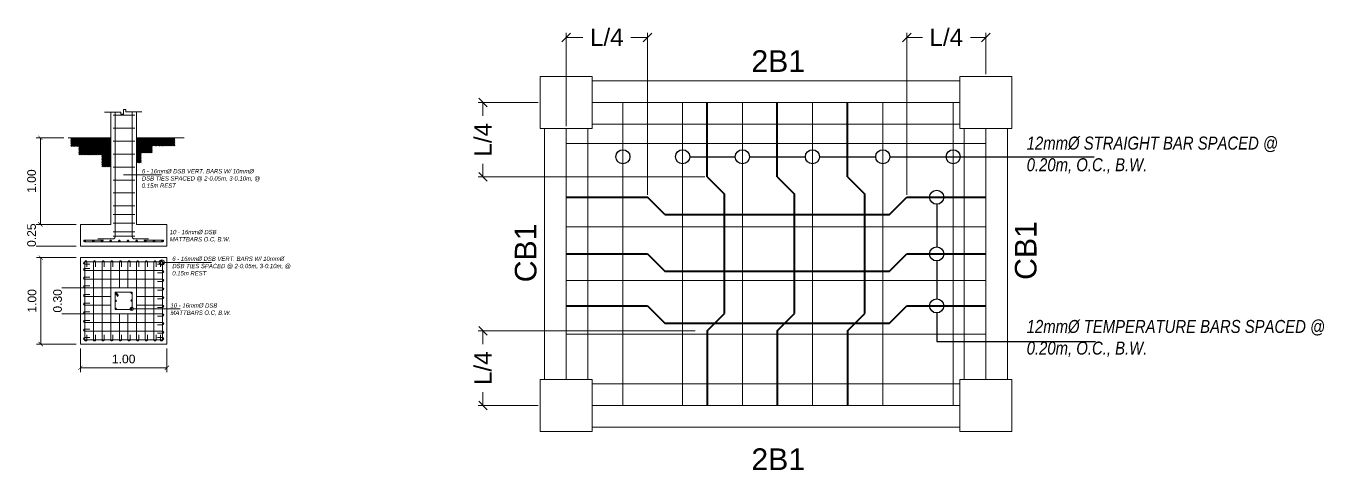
# Model space of a CAD drawing. Header units: metres. Extents: x -460 to 31334, y -1777 to 24987.
# Drawn here: x 102.58 to 117.58, y -791.31 to -786.18 of the extents above; entities that cross this region are included whole.
import ezdxf

# ---------------------------------------------------------------- set-up
doc = ezdxf.new("R2010")
doc.units = ezdxf.units.M
doc.header["$MEASUREMENT"] = 0
doc.layers.get('Defpoints').update_dxf_attribs({"color": 2})
for name, color, linetype in [('01 FURNITURE', 8, 'Continuous'), ('Anno_Flr. Level', 1, 'Continuous'), ('DIMENSION', 8, 'Continuous')]:
    doc.layers.add(name, color=color, linetype=linetype)
for name, color, linetype, lineweight in [('16MM', 20, 'Continuous', 9), ('Layer3', 173, 'Continuous', 30), ('Layer4', 150, 'Continuous', 40), ('s.roofbeam', 95, 'Continuous', 20)]:
    doc.layers.add(name, color=color, linetype=linetype, lineweight=lineweight)
doc.styles.get("Standard").update_dxf_attribs({"font": 'arial.ttf'})
doc.dimstyles.new('BEBE', dxfattribs={"dimtxt": 0.2, "dimasz": 0.1, "dimexe": 0.0535, "dimexo": 0.026, "dimgap": 0.1, "dimtad": 0, "dimzin": 0, "dimdsep": 46, "dimtxsty": 'Standard', "dimblk": 'OBLIQUE', "dimcen": 0.05, "dimclrd": 74, "dimclre": 30, "dimclrt": 1, "dimadec": 0, "dimazin": 0, "dimtfac": 1, "dimtofl": 0, "dimtmove": 0, "dimatfit": 3, "dimldrblk": 'OBLIQUE', "dimfxl": 1, "dimtolj": 1, "dimtzin": 0, "dimlwd": 0, "dimlwe": 0, "dimarcsym": 0})
doc.dimstyles.new('truss', dxfattribs={"dimtxt": 0.1, "dimasz": 0.05, "dimexe": 0.05, "dimexo": 0.05, "dimgap": 0.05, "dimtad": 1, "dimzin": 0, "dimdsep": 46, "dimtxsty": 'Standard', "dimblk": 'ARCHTICK', "dimcen": 0.05, "dimclrd": 256, "dimclre": 256, "dimadec": 0, "dimazin": 0, "dimtfac": 1, "dimtix": 1, "dimtofl": 0, "dimtmove": 0, "dimatfit": 3, "dimldrblk": 'ARCHTICK', "dimfxl": 0.1, "dimtolj": 1, "dimtzin": 0, "dimlwd": 5, "dimlwe": 5, "dimarcsym": 0})

# ---------------------------------------------------------------- blocks, each defined once
blk = doc.blocks.new('*D298')
at = {"layer": '01 FURNITURE', "lineweight": 5, "transparency": 16777216}
for p, q in [((103.505, -789.206), (102.992, -789.206)), ((103.505, -789.506), (102.992, -789.506))]:
    blk.add_line(p, q, dxfattribs=at)
at = {"layer": 'Defpoints', "color": 0, "transparency": 16777216}
for p in [(103.555, -789.206), (103.042, -789.506), (103.555, -789.506)]:
    blk.add_point(p, dxfattribs=at)
at = {"layer": '01 FURNITURE', "color": 0, "lineweight": 5, "transparency": 16777216, "insert": (102.941, -789.356), "char_height": 0.1, "attachment_point": 5, "rotation": 90}
blk.add_mtext('\\A1;0.30', dxfattribs=at)
blk = doc.blocks.new('_ArchTick')
at = {"color": 0, "linetype": 'ByBlock', "const_width": 0.15}
blk.add_lwpolyline([(-0.5, -0.5), (0.5, 0.5)], dxfattribs=at)
blk = doc.blocks.new('*D310')
at = {"layer": '01 FURNITURE', "lineweight": 5, "transparency": 16777216}
for p, q in [((103.155, -788.856), (102.697, -788.856)), ((102.747, -788.856), (102.747, -789.856)), ((103.155, -789.856), (102.697, -789.856))]:
    blk.add_line(p, q, dxfattribs=at)
at = {"layer": 'Defpoints', "color": 0, "transparency": 16777216}
for p in [(103.205, -788.856), (102.747, -789.856), (103.205, -789.856)]:
    blk.add_point(p, dxfattribs=at)
at = {"layer": '01 FURNITURE', "lineweight": 5, "transparency": 16777216, "xscale": 0.05, "yscale": 0.05, "zscale": 0.05}
for p, rotation in [((102.747, -788.856), 90), ((102.747, -789.856), 270)]:
    blk.add_blockref('_ArchTick', p, dxfattribs=dict(at, rotation=rotation))
at = {"layer": '01 FURNITURE', "color": 0, "lineweight": 5, "transparency": 16777216, "insert": (102.646, -789.356), "char_height": 0.1, "attachment_point": 5, "rotation": 90}
blk.add_mtext('\\A1;1.00', dxfattribs=at)
blk = doc.blocks.new('*D299')
at = {"layer": '01 FURNITURE', "lineweight": 5, "transparency": 16777216}
for p, q in [((103.205, -789.906), (103.205, -790.179)), ((104.205, -789.906), (104.205, -790.179)), ((103.205, -790.129), (104.205, -790.129))]:
    blk.add_line(p, q, dxfattribs=at)
at = {"layer": 'Defpoints', "color": 0, "transparency": 16777216}
for p in [(103.205, -789.856), (104.205, -789.856), (104.205, -790.129)]:
    blk.add_point(p, dxfattribs=at)
at = {"layer": '01 FURNITURE', "lineweight": 5, "transparency": 16777216, "xscale": 0.05, "yscale": 0.05, "zscale": 0.05, "rotation": 180}
blk.add_blockref('_ArchTick', (103.205, -790.129), dxfattribs=at)
at = {"layer": '01 FURNITURE', "lineweight": 5, "transparency": 16777216, "xscale": 0.05, "yscale": 0.05, "zscale": 0.05}
blk.add_blockref('_ArchTick', (104.205, -790.129), dxfattribs=at)
at = {"layer": '01 FURNITURE', "color": 0, "transparency": 16777216, "insert": (103.705, -790.028), "char_height": 0.1, "attachment_point": 5}
blk.add_mtext('\\A1;1.00', dxfattribs=at)
blk = doc.blocks.new('*D311')
at = {"layer": '01 FURNITURE', "lineweight": 5, "transparency": 16777216}
for p, q in [((103.155, -788.472), (102.692, -788.472)), ((103.155, -788.722), (102.692, -788.722))]:
    blk.add_line(p, q, dxfattribs=at)
at = {"layer": 'Defpoints', "color": 0, "transparency": 16777216}
for p in [(103.205, -788.472), (102.742, -788.722), (103.205, -788.722)]:
    blk.add_point(p, dxfattribs=at)
at = {"layer": '01 FURNITURE', "color": 0, "lineweight": 5, "transparency": 16777216, "insert": (102.641, -788.597), "char_height": 0.1, "attachment_point": 5, "rotation": 90}
blk.add_mtext('\\A1;0.25', dxfattribs=at)
blk = doc.blocks.new('*D312')
at = {"layer": '01 FURNITURE', "lineweight": 5, "transparency": 16777216}
for p, q in [((103.015, -787.472), (102.692, -787.472)), ((102.742, -787.472), (102.742, -788.472)), ((103.155, -788.472), (102.692, -788.472))]:
    blk.add_line(p, q, dxfattribs=at)
at = {"layer": 'Defpoints', "color": 0, "transparency": 16777216}
for p in [(103.065, -787.472), (102.742, -788.472), (103.205, -788.472)]:
    blk.add_point(p, dxfattribs=at)
at = {"layer": '01 FURNITURE', "lineweight": 5, "transparency": 16777216, "xscale": 0.05, "yscale": 0.05, "zscale": 0.05}
for p, rotation in [((102.742, -787.472), 90), ((102.742, -788.472), 270)]:
    blk.add_blockref('_ArchTick', p, dxfattribs=dict(at, rotation=rotation))
at = {"layer": '01 FURNITURE', "color": 0, "lineweight": 5, "transparency": 16777216, "insert": (102.641, -787.972), "char_height": 0.1, "attachment_point": 5, "rotation": 90}
blk.add_mtext('\\A1;1.00', dxfattribs=at)
blk = doc.blocks.new('_Oblique')
at = {"color": 0, "linetype": 'ByBlock', "lineweight": -2}
blk.add_line((-0.5, -0.5), (0.5, 0.5), dxfattribs=at)
blk = doc.blocks.new('*D313')
at = {"layer": 'Defpoints', "color": 0, "lineweight": 9, "transparency": 16777216}
for p in [(107.858, -787.064), (108.521, -787.064), (110.448, -787.924)]:
    blk.add_point(p, dxfattribs=at)
at = {"layer": 'DIMENSION', "color": 30, "lineweight": 0, "transparency": 16777216}
for p, q in [((108.495, -787.064), (107.804, -787.064)), ((110.422, -787.924), (107.804, -787.924))]:
    blk.add_line(p, q, dxfattribs=at)
at = {"layer": 'DIMENSION', "color": 74, "lineweight": 0, "transparency": 16777216}
for p, q in [((107.858, -787.064), (107.858, -787.217)), ((107.858, -787.924), (107.858, -787.771))]:
    blk.add_line(p, q, dxfattribs=at)
at = {"layer": 'DIMENSION', "color": 74, "lineweight": 0, "transparency": 16777216, "xscale": 0.1, "yscale": 0.1, "zscale": 0.1}
for p, rotation in [((107.858, -787.064), 90), ((107.858, -787.924), 270)]:
    blk.add_blockref('_Oblique', p, dxfattribs=dict(at, rotation=rotation))
at = {"layer": 'DIMENSION', "color": 1, "transparency": 16777216, "insert": (107.858, -787.494), "char_height": 0.2, "attachment_point": 5, "rotation": 90}
blk.add_mtext('\\A1;L/4', dxfattribs=at)
blk = doc.blocks.new('*D300')
at = {"layer": 'Defpoints', "color": 0, "lineweight": 9, "transparency": 16777216}
for p in [(110.336, -789.704), (107.858, -790.564), (108.521, -790.564)]:
    blk.add_point(p, dxfattribs=at)
at = {"layer": 'DIMENSION', "color": 30, "lineweight": 0, "transparency": 16777216}
for p, q in [((110.31, -789.704), (107.804, -789.704)), ((108.495, -790.564), (107.804, -790.564))]:
    blk.add_line(p, q, dxfattribs=at)
at = {"layer": 'DIMENSION', "color": 74, "lineweight": 0, "transparency": 16777216}
for p, q in [((107.858, -789.704), (107.858, -789.857)), ((107.858, -790.564), (107.858, -790.411))]:
    blk.add_line(p, q, dxfattribs=at)
at = {"layer": 'DIMENSION', "color": 74, "lineweight": 0, "transparency": 16777216, "xscale": 0.1, "yscale": 0.1, "zscale": 0.1}
for p, rotation in [((107.858, -789.704), 90), ((107.858, -790.564), 270)]:
    blk.add_blockref('_Oblique', p, dxfattribs=dict(at, rotation=rotation))
at = {"layer": 'DIMENSION', "color": 1, "transparency": 16777216, "insert": (107.858, -790.134), "char_height": 0.2, "attachment_point": 5, "rotation": 90}
blk.add_mtext('\\A1;L/4', dxfattribs=at)
blk = doc.blocks.new('*D314')
at = {"layer": 'Defpoints', "color": 0, "lineweight": 9, "transparency": 16777216}
for p in [(109.758, -786.311), (108.821, -787.364), (109.758, -788.158)]:
    blk.add_point(p, dxfattribs=at)
at = {"layer": 'DIMENSION', "color": 30, "lineweight": 0, "transparency": 16777216}
for p, q in [((108.821, -787.338), (108.821, -786.257)), ((109.758, -788.132), (109.758, -786.257))]:
    blk.add_line(p, q, dxfattribs=at)
at = {"layer": 'DIMENSION', "color": 74, "lineweight": 0, "transparency": 16777216}
for p, q in [((108.821, -786.311), (109.012, -786.311)), ((109.758, -786.311), (109.566, -786.311))]:
    blk.add_line(p, q, dxfattribs=at)
at = {"layer": 'DIMENSION', "color": 74, "lineweight": 0, "transparency": 16777216, "xscale": 0.1, "yscale": 0.1, "zscale": 0.1, "rotation": 180}
blk.add_blockref('_Oblique', (108.821, -786.311), dxfattribs=at)
at = {"layer": 'DIMENSION', "color": 74, "lineweight": 0, "transparency": 16777216, "xscale": 0.1, "yscale": 0.1, "zscale": 0.1}
blk.add_blockref('_Oblique', (109.758, -786.311), dxfattribs=at)
at = {"layer": 'DIMENSION', "color": 1, "transparency": 16777216, "insert": (109.289, -786.311), "char_height": 0.2, "attachment_point": 5}
blk.add_mtext('\\A1;L/4', dxfattribs=at)
blk = doc.blocks.new('*D315')
at = {"layer": 'Defpoints', "color": 0, "lineweight": 9, "transparency": 16777216}
for p in [(113.669, -786.311), (113.669, -786.764), (112.758, -788.158)]:
    blk.add_point(p, dxfattribs=at)
at = {"layer": 'DIMENSION', "color": 30, "lineweight": 0, "transparency": 16777216}
for p, q in [((112.758, -788.132), (112.758, -786.257)), ((113.669, -786.738), (113.669, -786.257))]:
    blk.add_line(p, q, dxfattribs=at)
at = {"layer": 'DIMENSION', "color": 74, "lineweight": 0, "transparency": 16777216}
for p, q in [((112.758, -786.311), (112.936, -786.311)), ((113.669, -786.311), (113.491, -786.311))]:
    blk.add_line(p, q, dxfattribs=at)
at = {"layer": 'DIMENSION', "color": 74, "lineweight": 0, "transparency": 16777216, "xscale": 0.1, "yscale": 0.1, "zscale": 0.1, "rotation": 180}
blk.add_blockref('_Oblique', (112.758, -786.311), dxfattribs=at)
at = {"layer": 'DIMENSION', "color": 74, "lineweight": 0, "transparency": 16777216, "xscale": 0.1, "yscale": 0.1, "zscale": 0.1}
blk.add_blockref('_Oblique', (113.669, -786.311), dxfattribs=at)
at = {"layer": 'DIMENSION', "color": 1, "transparency": 16777216, "insert": (113.213, -786.311), "char_height": 0.2, "attachment_point": 5}
blk.add_mtext('\\A1;L/4', dxfattribs=at)

msp = doc.modelspace()

# ---------------------------------------------------------------- hatches: boundary and pattern name
at = {"layer": '01 FURNITURE', "lineweight": 0, "transparency": 33554562}
h = msp.add_hatch(dxfattribs=at)
h.set_pattern_fill('EARTH', color=3, scale=0.1, angle=135)
h.set_pattern_definition([(135, (-1959.644256, -1819.47992), (-0.03535533906, 3e-18), [0.025, -0.025]), (135, (-1959.650885, -1819.48655), (-0.03535533906, 3e-18), [0.025, -0.025]), (135, (-1959.657514, -1819.49318), (-0.03535533906, 3e-18), [0.025, -0.025]), (225, (-1959.661933, -1819.49318), (-7e-18, -0.03535533906), [0.025, -0.025]), (225, (-1959.668562, -1819.48655), (-7e-18, -0.03535533906), [0.025, -0.025]), (225, (-1959.675192, -1819.47992), (-7e-18, -0.03535533906), [0.025, -0.025])])
h.paths.add_polyline_path([(103.55494, -787.47197), (103.09253, -787.47197), (103.09253, -787.57249), (103.18717, -787.57249), (103.18717, -787.66873), (103.45118, -787.66873), (103.45118, -787.80752), (103.55494, -787.80752)])
h.paths.add_polyline_path([(104.03473, -787.56595), (104.2957, -787.56595), (104.2957, -787.47197), (103.85494, -787.47197), (103.85494, -787.7604), (103.90653, -787.7604), (103.90653, -787.647), (104.03473, -787.647)])

# ---------------------------------------------------------------- linework, layer by layer
at = {"layer": '01 FURNITURE', "color": 44, "lineweight": 20}
for p, q in [((109.12063, -786.81373), (113.36903, -786.81373)), ((109.12063, -787.06373), (113.36903, -787.06373)), ((109.12063, -787.31373), (113.36903, -787.31373)), ((108.57063, -790.26373), (108.57063, -787.36373)), ((108.82063, -790.26373), (108.82063, -787.36373)), ((109.07063, -790.26373), (109.07063, -787.36373)), ((113.41903, -787.36373), (113.41903, -790.26373)), ((113.66903, -787.36373), (113.66903, -790.26373)), ((113.91903, -787.36373), (113.91903, -790.26373)), ((109.12063, -790.31373), (113.36903, -790.31373)), ((109.12063, -790.56373), (113.36903, -790.56373)), ((109.12063, -790.81373), (113.36903, -790.81373))]:
    msp.add_line(p, q, dxfattribs=at)
at = {"layer": '01 FURNITURE', "color": 1, "lineweight": 20}
for p, q in [((103.55494, -788.47197), (103.55494, -787.17197)), ((103.60494, -788.61983), (103.60494, -787.17197)), ((103.80494, -788.61983), (103.80494, -787.17197)), ((103.85494, -788.47197), (103.85494, -787.17197)), ((103.20494, -788.47197), (103.55494, -788.47197)), ((103.20494, -788.72197), (103.20494, -788.47197)), ((103.85494, -788.47197), (104.20494, -788.47197)), ((104.20494, -788.72197), (104.20494, -788.47197)), ((103.25379, -788.67197), (104.15609, -788.67197)), ((103.25437, -788.6527), (103.47171, -788.6527)), ((103.40807, -788.63875), (103.58576, -788.63875)), ((103.82413, -788.63875), (103.99129, -788.63875)), ((104.15609, -788.65269), (103.93875, -788.65269)), ((103.20494, -788.72197), (104.20494, -788.72197))]:
    msp.add_line(p, q, dxfattribs=at)
at = {"layer": '01 FURNITURE', "color": 1, "lineweight": 15}
for p, q in [((103.58308, -787.20949), (103.83327, -787.20949)), ((103.58308, -787.35949), (103.83327, -787.35949)), ((103.58308, -787.50949), (103.83327, -787.50949)), ((103.58308, -787.65949), (103.83327, -787.65949)), ((103.58308, -787.80949), (103.83327, -787.80949)), ((103.58308, -787.95949), (103.83327, -787.95949)), ((103.58308, -788.10949), (103.83327, -788.10949)), ((103.58308, -788.25949), (103.83327, -788.25949)), ((103.58308, -788.35949), (103.83327, -788.35949)), ((103.58308, -788.45949), (103.83327, -788.45949)), ((103.58308, -788.55949), (103.83327, -788.55949)), ((103.58308, -788.60949), (103.83327, -788.60949))]:
    msp.add_line(p, q, dxfattribs=at)
at = {"layer": '01 FURNITURE', "color": 1, "lineweight": 13}
for p, q in [((103.06538, -787.47197), (103.55494, -787.47197)), ((103.85494, -787.47197), (104.40485, -787.47197))]:
    msp.add_line(p, q, dxfattribs=at)
at = {"layer": '01 FURNITURE'}
for p, q in [((110.24679, -787.6905), (110.77441, -787.6905)), ((110.93708, -787.6905), (111.58411, -787.6905)), ((111.74679, -787.6905), (112.39746, -787.6905)), ((112.56014, -787.6905), (114.92043, -787.6905)), ((113.10163, -788.23919), (113.10163, -788.73239)), ((113.10163, -788.89507), (113.10163, -789.33239)), ((113.10163, -789.49507), (113.10163, -789.82663)), ((113.10163, -789.82663), (114.93595, -789.82663))]:
    msp.add_line(p, q, dxfattribs=at)
at = {"layer": '01 FURNITURE', "color": 1, "lineweight": 5}
msp.add_line((103.7018, -787.89781), (104.14162, -787.89781), dxfattribs=at)
at = {"layer": '01 FURNITURE', "color": 3, "lineweight": 0}
for p, q in [((104.17657, -788.91275), (104.71941, -788.91275)), ((103.81695, -789.4479), (104.35978, -789.4479))]:
    msp.add_line(p, q, dxfattribs=at)
at = {"layer": '01 FURNITURE', "color": 5, "lineweight": 20}
for points in [[(108.52063, -787.36373), (109.12063, -787.36373), (109.12063, -786.76373), (108.52063, -786.76373)], [(113.36903, -787.36373), (113.96903, -787.36373), (113.96903, -786.76373), (113.36903, -786.76373)], [(108.52063, -790.86373), (109.12063, -790.86373), (109.12063, -790.26373), (108.52063, -790.26373)], [(113.36903, -790.86373), (113.96903, -790.86373), (113.96903, -790.26373), (113.36903, -790.26373)]]:
    msp.add_lwpolyline(points, close=True, dxfattribs=at)
at = {"layer": '01 FURNITURE', "color": 1, "lineweight": 5}
msp.add_lwpolyline([(103.48273, -787.17559), (103.67073, -787.17559), (103.67073, -787.19813), (103.70341, -787.19813), (103.70341, -787.146), (103.73044, -787.146), (103.73044, -787.17112), (103.91574, -787.17112)], dxfattribs=at)
at = {"layer": '01 FURNITURE', "color": 4, "lineweight": 20}
msp.add_lwpolyline([(103.20486, -788.85605), (104.20486, -788.85605), (104.20486, -789.85605), (103.20486, -789.85605), (103.20486, -788.85605)], dxfattribs=at)
at = {"layer": '01 FURNITURE', "color": 3, "lineweight": 20}
msp.add_lwpolyline([(103.55486, -789.20605), (103.85486, -789.20605), (103.85486, -789.50605), (103.55486, -789.50605), (103.55486, -789.20605)], dxfattribs=at)
at = {"layer": '01 FURNITURE'}
for centre in [(109.47516, -787.6905), (110.16545, -787.6905), (110.85575, -787.6905), (111.66545, -787.6905), (112.4788, -787.6905), (113.29214, -787.6905), (113.10163, -788.15785), (113.10163, -788.81373), (113.10163, -789.41373)]:
    msp.add_circle(centre, 0.08134, dxfattribs=at)
at = {"layer": '01 FURNITURE', "color": 3, "lineweight": 0}
for centre, radius in [((104.14579, -788.91275), 0.03078), ((103.79648, -789.4479), 0.02047)]:
    msp.add_circle(centre, radius, dxfattribs=at)
at = {"layer": '01 FURNITURE', "color": 1, "lineweight": 20}
for centre, radius, start, end in [((103.25437, -788.66234), 0.00964, 88.368491, 273.420647), ((103.58576, -788.61956), 0.01919, 270, 0.799795), ((103.82413, -788.61956), 0.01919, 179.200205, 270), ((104.15609, -788.66233), 0.00964, 266.579353, 91.631509)]:
    msp.add_arc(centre, radius, start, end, dxfattribs=at)
at = {"layer": '16MM', "lineweight": 13}
for p, q in [((103.25486, -788.93106), (103.31293, -788.93106)), ((103.25486, -788.98103), (103.31293, -788.98103)), ((104.15486, -789.00605), (103.25486, -789.00605)), ((103.27987, -788.90605), (103.27987, -788.96412)), ((103.35486, -788.90605), (103.35486, -789.80605)), ((103.37987, -788.90605), (103.37987, -788.96412)), ((103.45486, -788.90605), (103.45486, -789.80605)), ((103.47987, -788.90605), (103.47987, -788.96412)), ((103.55486, -788.90605), (103.55486, -789.20605)), ((103.57987, -788.90605), (103.57987, -788.96412)), ((103.65486, -788.90605), (103.65486, -789.20605)), ((103.67987, -788.90605), (103.67987, -788.96412)), ((103.75486, -788.90605), (103.75486, -789.20605)), ((103.77987, -788.90605), (103.77987, -788.96412)), ((103.85486, -788.90605), (103.85486, -789.20605)), ((103.87987, -788.90605), (103.87987, -788.96412)), ((103.95486, -788.90605), (103.95486, -789.80605)), ((103.97987, -788.90605), (103.97987, -788.96412)), ((104.05486, -788.90605), (104.05486, -789.80605)), ((104.07987, -788.90605), (104.07987, -788.96412)), ((104.15486, -788.93106), (104.09679, -788.93106)), ((104.12984, -788.90605), (104.12984, -788.96412)), ((103.25486, -789.08103), (103.31293, -789.08103)), ((104.15486, -789.10605), (103.25486, -789.10605)), ((104.15486, -789.03106), (104.09679, -789.03106)), ((104.15486, -789.13106), (104.09679, -789.13106)), ((103.25486, -789.18103), (103.31293, -789.18103)), ((103.55486, -789.20605), (103.25486, -789.20605)), ((103.25486, -789.28103), (103.31293, -789.28103)), ((103.55486, -789.30605), (103.25486, -789.30605)), ((103.60486, -789.26695), (103.63598, -789.30364)), ((103.61591, -789.25605), (103.64703, -789.29273)), ((104.15486, -789.20605), (103.85486, -789.20605)), ((104.15486, -789.30605), (103.85486, -789.30605)), ((104.15486, -789.23106), (104.09679, -789.23106)), ((103.25486, -789.38103), (103.31293, -789.38103)), ((103.55486, -789.40605), (103.25486, -789.40605)), ((104.15486, -789.40605), (103.85486, -789.40605)), ((104.15486, -789.33106), (104.09679, -789.33106)), ((104.15486, -789.43106), (104.09679, -789.43106)), ((103.25486, -789.48103), (103.31293, -789.48103)), ((103.55486, -789.50605), (103.25486, -789.50605)), ((103.25486, -789.58103), (103.31293, -789.58103)), ((104.15486, -789.60605), (103.25486, -789.60605)), ((103.55486, -789.50605), (103.55486, -789.80605)), ((103.65486, -789.50605), (103.65486, -789.80605)), ((103.75486, -789.50605), (103.75486, -789.80605)), ((103.85486, -789.50605), (103.85486, -789.80605)), ((104.15486, -789.50605), (103.85486, -789.50605)), ((104.15486, -789.53106), (104.09679, -789.53106)), ((103.25486, -789.68103), (103.31293, -789.68103)), ((104.15486, -789.70605), (103.25486, -789.70605)), ((103.27987, -789.80605), (103.27987, -789.74798)), ((103.37987, -789.80605), (103.37987, -789.74798)), ((103.47987, -789.80605), (103.47987, -789.74798)), ((103.57987, -789.80605), (103.57987, -789.74798)), ((103.67987, -789.80605), (103.67987, -789.74798)), ((103.77987, -789.80605), (103.77987, -789.74798)), ((103.87987, -789.80605), (103.87987, -789.74798)), ((103.97987, -789.80605), (103.97987, -789.74798)), ((104.07987, -789.80605), (104.07987, -789.74798)), ((104.15486, -789.63106), (104.09679, -789.63106)), ((104.15486, -789.73106), (104.09679, -789.73106)), ((104.12984, -789.80605), (104.12984, -789.74798)), ((103.25486, -789.78103), (103.31293, -789.78103)), ((104.15486, -789.78103), (104.09679, -789.78103))]:
    msp.add_line(p, q, dxfattribs=at)
for points in [[(103.25486, -788.90605), (104.15486, -788.90605), (104.15486, -789.80605), (103.25486, -789.80605)], [(103.60486, -789.25605), (103.80486, -789.25605), (103.80486, -789.45605), (103.60486, -789.45605)]]:
    msp.add_lwpolyline(points, close=True, dxfattribs=at)
for centre, radius in [((103.25494, -788.66197), 0.00839), ((103.35494, -788.66197), 0.00839), ((103.45494, -788.66197), 0.00839), ((103.55494, -788.66197), 0.00839), ((103.65494, -788.66197), 0.00839), ((103.75494, -788.66197), 0.00839), ((103.85494, -788.66197), 0.00839), ((103.95494, -788.66197), 0.00839), ((104.05494, -788.66197), 0.00839), ((104.15494, -788.66197), 0.00839), ((103.61313, -789.2646), 0.00724), ((103.79686, -789.26386), 0.00724), ((103.61313, -789.35566), 0.00724), ((103.61313, -789.4479), 0.00724), ((103.79648, -789.35087), 0.00724), ((103.79648, -789.4479), 0.00724)]:
    msp.add_circle(centre, radius, dxfattribs=at)
for centre, start, end in [((103.25481, -788.91856), 89.761623, 270.238377), ((103.25481, -788.99354), 89.761623, 270.238377), ((103.26737, -788.906), 359.761623, 180.238377), ((103.36737, -788.906), 359.761623, 180.238377), ((103.46737, -788.906), 359.761623, 180.238377), ((103.56737, -788.906), 359.761623, 180.238377), ((103.66737, -788.906), 359.761623, 180.238377), ((103.76737, -788.906), 359.761623, 180.238377), ((103.86737, -788.906), 359.761623, 180.238377), ((103.96737, -788.906), 359.761623, 180.238377), ((104.06737, -788.906), 359.761623, 180.238377), ((104.14235, -788.906), 359.761623, 180.238377), ((104.15491, -788.91856), 269.761623, 90.238377), ((104.15491, -789.01856), 269.761623, 90.238377), ((103.25481, -789.09354), 89.761623, 270.238377), ((104.15491, -789.11856), 269.761623, 90.238377), ((103.25481, -789.19354), 89.761623, 270.238377), ((103.25481, -789.29354), 89.761623, 270.238377), ((104.15491, -789.21856), 269.761623, 90.238377), ((104.15491, -789.31856), 269.761623, 90.238377), ((103.25481, -789.39354), 89.761623, 270.238377), ((104.15491, -789.41856), 269.761623, 90.238377), ((103.25481, -789.49354), 89.761623, 270.238377), ((103.25481, -789.59354), 89.761623, 270.238377), ((104.15491, -789.51856), 269.761623, 90.238377), ((104.15491, -789.61856), 269.761623, 90.238377), ((103.25481, -789.69354), 89.761623, 270.238377), ((104.15491, -789.71856), 269.761623, 90.238377), ((103.25481, -789.79354), 89.761623, 270.238377), ((103.26737, -789.8061), 179.761623, 0.238377), ((103.36737, -789.8061), 179.761623, 0.238377), ((103.46737, -789.8061), 179.761623, 0.238377), ((103.56737, -789.8061), 179.761623, 0.238377), ((103.66737, -789.8061), 179.761623, 0.238377), ((103.76737, -789.8061), 179.761623, 0.238377), ((103.86737, -789.8061), 179.761623, 0.238377), ((103.96737, -789.8061), 179.761623, 0.238377), ((104.06737, -789.8061), 179.761623, 0.238377), ((104.14235, -789.8061), 179.761623, 0.238377), ((104.15491, -789.79354), 269.761623, 90.238377)]:
    msp.add_arc(centre, 0.01251, start, end, dxfattribs=at)
at = {"layer": 'Layer4'}
for p, q in [((110.44813, -787.92373), (110.44813, -787.06373)), ((111.25784, -787.92373), (111.25784, -787.06373)), ((112.07118, -787.92373), (112.07118, -787.06373)), ((110.44813, -787.92373), (110.64813, -788.12373)), ((111.25784, -787.92373), (111.45784, -788.12373)), ((112.07118, -787.92373), (112.27118, -788.12373)), ((108.82063, -788.15785), (109.75784, -788.15785)), ((109.95784, -788.35785), (109.75784, -788.15785)), ((110.64813, -789.50373), (110.64813, -788.12373)), ((111.45784, -789.50373), (111.45784, -788.12373)), ((112.27118, -789.50373), (112.27118, -788.12373)), ((112.55784, -788.35785), (112.75784, -788.15785)), ((112.75784, -788.15785), (113.66903, -788.15785)), ((109.95784, -788.35785), (112.55784, -788.35785)), ((108.82063, -788.81373), (109.75784, -788.81373)), ((109.75784, -788.81373), (109.95784, -789.01373)), ((112.55784, -789.01373), (112.75784, -788.81373)), ((112.75784, -788.81373), (113.66903, -788.81373)), ((109.95784, -789.01373), (112.55784, -789.01373)), ((108.82063, -789.41373), (109.75784, -789.41373)), ((109.75784, -789.41373), (109.95784, -789.61373)), ((112.55784, -789.61373), (112.75784, -789.41373)), ((112.75784, -789.41373), (113.66903, -789.41373)), ((112.75784, -789.41373), (113.66903, -789.41373)), ((110.44813, -789.70373), (110.64813, -789.50373)), ((111.25784, -789.70373), (111.45784, -789.50373)), ((112.07118, -789.70373), (112.27118, -789.50373)), ((109.95784, -789.61373), (112.55784, -789.61373)), ((110.44813, -789.70373), (110.44813, -790.56373)), ((111.25784, -789.70373), (111.25784, -790.56373)), ((112.07118, -789.70373), (112.07118, -790.56373))]:
    msp.add_line(p, q, dxfattribs=at)
at = {"layer": 's.roofbeam'}
for p, q in [((109.47516, -787.06373), (109.47516, -790.56373)), ((110.16545, -787.06373), (110.16545, -790.56373)), ((110.85575, -787.06373), (110.85575, -790.56373)), ((111.66545, -787.06373), (111.66545, -790.56373)), ((112.4788, -787.06373), (112.4788, -790.56373)), ((113.29214, -787.06373), (113.29214, -790.56373)), ((108.82063, -787.53866), (113.66903, -787.53866)), ((108.82063, -788.50141), (113.66903, -788.50141)), ((108.82063, -789.1206), (113.66903, -789.1206)), ((108.82063, -789.73979), (113.66903, -789.73979))]:
    msp.add_line(p, q, dxfattribs=at)

# ---------------------------------------------------------------- texts
at = {"layer": 'Anno_Flr. Level', "color": 1, "lineweight": 9, "attachment_point": 1}
for s, insert, char_height, width in [('\\A1;{\\fArial Narrow|b0|i1|c0|p34;12mm%%C STRAIGHT BAR SPACED @ 0.20m, O.C., B.W.}', (114.14217, -787.45774), 0.15, 3.4412247), ('\\A1;{\\fArial Narrow|b0|i1|c0|p34;6 - 16mmØ DSB VERT. BARS W/ 10mmØ  DSB TIES SPACED @ 2-0.05m, 3-0.10m, @ 0.15m REST}', (103.91529, -787.83266), 0.05, 1.1771139), ('\\A1;{\\fArial Narrow|b0|i1|c0|p34;10 - 16mmØ DSB MATTBARS O.C, B.W.}', (104.23768, -788.53557), 0.05, 0.6647869), ('\\A1;{\\fArial Narrow|b0|i1|c0|p34;6 - 16mmØ DSB VERT. BARS W/ 10mmØ  DSB TIES SPACED @ 2-0.05m, 3-0.10m, @ 0.15m REST}', (104.26711, -788.84473), 0.05, 1.1771139), ('\\A1;{\\fArial Narrow|b0|i1|c0|p34;10 - 16mmØ DSB MATTBARS O.C, B.W.}', (104.2461, -789.38424), 0.05, 0.6647869), ('\\A1;{\\fArial Narrow|b0|i1|c0|p34;12mm%%C TEMPERATURE BARS SPACED @ 0.20m, O.C., B.W.}', (114.14217, -789.57668), 0.15, 3.4412247)]:
    msp.add_mtext(s, dxfattribs=dict(at, insert=insert, char_height=char_height, width=width))
at = {"layer": 'Layer3', "char_height": 0.25, "width": 6.8672641, "attachment_point": 1}
for insert in [(110.95968, -786.46032), (110.95968, -791.06065)]:
    msp.add_mtext('2B1', dxfattribs=dict(at, insert=insert))
at = {"layer": 'Layer3', "char_height": 0.25, "width": 6.8672641, "attachment_point": 1, "rotation": 90}
for insert in [(108.2258, -789.14148), (114.00541, -789.11339)]:
    msp.add_mtext('CB1', dxfattribs=dict(at, insert=insert))

# ---------------------------------------------------------------- dimensions: what is measured, and where the dimension line sits
at = {"layer": '01 FURNITURE', "color": 1, "lineweight": 5}
for base, p1, p2, picture, middle in [((102.74236, -788.47197), (103.06538, -787.47197), (103.20494, -788.47197), '*D312', (102.6413, -787.97197)), ((102.74236, -788.72197), (103.20494, -788.47197), (103.20494, -788.72197), '*D311', (102.6413, -788.59697)), ((102.74749, -789.85605), (103.20486, -788.85605), (103.20486, -789.85605), '*D310', (102.64644, -789.35605)), ((103.04213, -789.50605), (103.55486, -789.20605), (103.55486, -789.50605), '*D298', (102.94104, -789.35605))]:
    dim = msp.add_linear_dim(base=base, p1=p1, p2=p2, angle=90, dimstyle='truss', dxfattribs=at)
    dim.commit()
    dim.dimension.update_dxf_attribs({"geometry": picture, "text_midpoint": middle})
at = {"layer": '01 FURNITURE', "color": 8}
dim = msp.add_linear_dim(base=(104.20486, -790.12895), p1=(103.20486, -789.85605), p2=(104.20486, -789.85605), dimstyle='truss', dxfattribs=at)
dim.commit()
dim.dimension.update_dxf_attribs({"geometry": '*D299', "text_midpoint": (103.70486, -790.02789)})
at = {"layer": 'DIMENSION'}
for base, p1, p2, picture, middle in [((109.75784, -786.31066), (108.82063, -787.36373), (109.75784, -788.15785), '*D314', (109.28923, -786.31066)), ((113.66903, -786.31066), (112.75784, -788.15785), (113.66903, -786.76373), '*D315', (113.21343, -786.31066))]:
    dim = msp.add_linear_dim(base=base, p1=p1, p2=p2, text='L/4', dimstyle='BEBE', dxfattribs=at)
    dim.commit()
    dim.dimension.update_dxf_attribs({"geometry": picture, "text_midpoint": middle})
for base, p1, p2, picture, middle in [((107.85762, -787.06373), (110.44813, -787.92373), (108.52063, -787.06373), '*D313', (107.85762, -787.49373)), ((107.85762, -790.56373), (110.33596, -789.70373), (108.52063, -790.56373), '*D300', (107.85762, -790.13373))]:
    dim = msp.add_linear_dim(base=base, p1=p1, p2=p2, angle=90, text='L/4', dimstyle='BEBE', dxfattribs=at)
    dim.commit()
    dim.dimension.update_dxf_attribs({"geometry": picture, "text_midpoint": middle})

doc.saveas('drawing.dxf')
